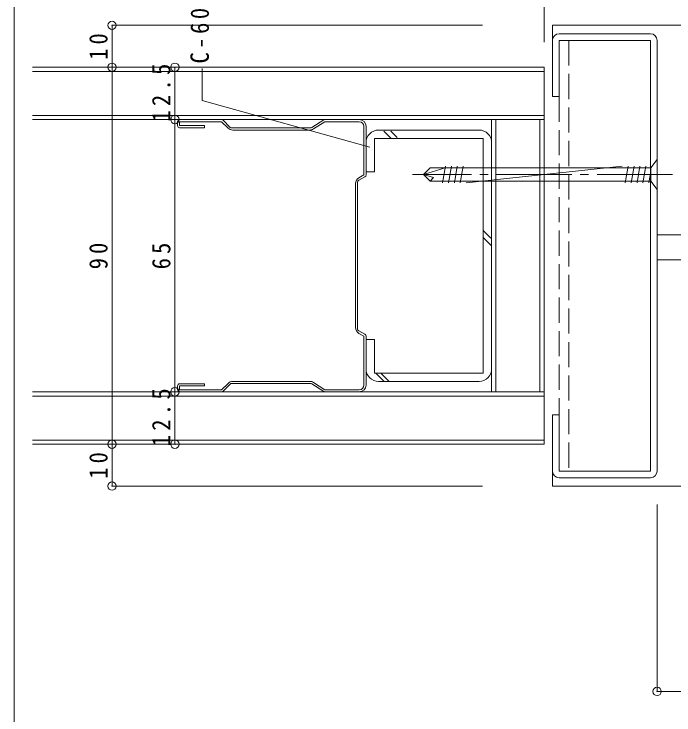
# Model space of a CAD drawing. Units: millimetres on the paper, enlarged 20 times, with parts at other scales. Extents: x -16960 to 7878, y 6325 to 11789.
# Drawn here: x -161 to 1415, y 7999 to 9672 of the extents above; entities that cross this region are included whole.
import ezdxf

# ---------------------------------------------------------------- set-up
doc = ezdxf.new("R2010")
doc.units = ezdxf.units.MM
doc.header["$LTSCALE"] = 20
doc.header["$PDMODE"] = 32
doc.header["$PDSIZE"] = 20
doc.linetypes.add('CHAIN2', pattern=[12, 9, -1, 1, -1])
doc.linetypes.add('DASHED3', pattern=[4, 3, -1])
for name, color, linetype, lineweight in [('2-1_20_図枠', 5, 'Continuous', 9), ('2-9_hojyosenn', 6, 'Continuous', 9), ('F-E', 5, 'Continuous', 9)]:
    doc.layers.add(name, color=color, linetype=linetype, lineweight=lineweight)
doc.styles.add('ＭＳ ゴシック', font='')
doc.styles.get('ＭＳ ゴシック').set_extended_font_data('MS Gothic')

msp = doc.modelspace()

# ---------------------------------------------------------------- linework, layer by layer
at = {"layer": '2-1_20_図枠', "color": 3}
for p, q in [((1104.84, 10606.86), (1104.84, 9605.27)), ((73.49, 9645.27), (73.49, 9545.27)), ((73.49, 9645.27), (957.69, 9645.27)), ((73.49, 9545.27), (73.49, 8645.27)), ((223.49, 9545.27), (223.49, 9420.27)), ((223.49, 9420.27), (223.49, 8770.27)), ((223.49, 8770.27), (223.49, 8645.27)), ((73.49, 8645.27), (73.49, 8545.27)), ((73.49, 8545.27), (957.69, 8545.27)), ((1374.84, 8055), (1374.84, 8501.27)), ((1604.84, 8055), (1374.84, 8055))]:
    msp.add_line(p, q, dxfattribs=at)
at = {"layer": '2-1_20_図枠', "color": 4, "lineweight": 5}
for p, q in [((1124.84, 9645.27), (6624.84, 9645.27)), ((1124.84, 9609.27), (1124.84, 9645.27)), ((1104.84, 9535.27), (-116.49, 9535.27)), ((1104.84, 9430.27), (-116.49, 9430.27)), ((229.84, 9405.91), (229.84, 9415.27)), ((234.84, 9420.27), (335.19, 9420.27)), ((234.84, 9405.91), (234.84, 9415.27)), ((234.84, 9415.27), (335.19, 9415.27)), ((234.84, 9405.91), (294.27, 9405.91)), ((294.27, 9405.91), (294.27, 9400.91)), ((350.5, 9399.96), (335.19, 9415.27)), ((355.8, 9401.73), (338.73, 9418.81)), ((578.78, 9419.48), (550.14, 9401.06)), ((554.33, 9397.81), (581.49, 9415.27)), ((663.84, 9420.27), (581.49, 9420.27)), ((663.84, 9415.27), (581.49, 9415.27)), ((989.84, 8770.27), (989.84, 9420.27)), ((1094.84, 9420.27), (1094.84, 8770.27)), ((234.84, 9400.91), (294.27, 9400.91)), ((547.44, 9400.27), (359.33, 9400.27)), ((545.68, 9395.27), (361.82, 9395.27)), ((674.84, 9404.27), (674.84, 9288.07)), ((679.84, 9404.27), (679.84, 9288.07)), ((663.07, 9281.53), (674.84, 9288.07)), ((659.84, 9271.07), (659.84, 9249.38)), ((662.41, 9275.44), (677.27, 9283.7)), ((654.84, 9267.54), (654.84, 9249.38)), ((654.84, 8923.79), (654.84, 9249.38)), ((659.84, 8920.26), (659.84, 9249.38)), ((662.41, 8915.89), (677.27, 8907.64)), ((663.07, 8909.81), (674.84, 8903.27)), ((674.84, 8786.27), (674.84, 8903.27)), ((679.84, 8786.27), (679.84, 8903.27)), ((234.84, 8789.63), (294.27, 8789.63)), ((294.27, 8784.63), (294.27, 8789.63)), ((350.5, 8790.58), (335.19, 8775.27)), ((355.8, 8788.81), (338.73, 8771.73)), ((547.44, 8790.27), (359.33, 8790.27)), ((545.68, 8795.27), (361.82, 8795.27)), ((578.78, 8771.06), (550.14, 8789.48)), ((554.33, 8792.73), (581.49, 8775.27)), ((229.84, 8784.63), (229.84, 8775.27)), ((234.84, 8784.63), (234.84, 8775.27)), ((234.84, 8784.63), (294.27, 8784.63)), ((234.84, 8775.27), (335.19, 8775.27)), ((234.84, 8770.27), (335.19, 8770.27)), ((663.84, 8775.27), (581.49, 8775.27)), ((663.84, 8770.27), (581.49, 8770.27)), ((1104.84, 8760.27), (-116.49, 8760.27)), ((1104.84, 8655.27), (-116.49, 8655.27))]:
    msp.add_line(p, q, dxfattribs=at)
at = {"layer": '2-1_20_図枠', "color": 7, "lineweight": 15}
for p, q in [((1358.84, 9625.27), (1140.84, 9625.27)), ((1124.84, 9475.27), (1124.84, 9609.27)), ((1140.84, 9609.27), (1358.84, 9609.27)), ((1140.84, 9475.27), (1140.84, 9609.27)), ((1358.84, 9609.27), (1358.84, 8581.27)), ((1374.84, 8581.27), (1374.84, 9609.27)), ((1140.84, 9475.27), (1124.84, 9475.27)), ((1140.84, 8581.27), (1140.84, 8715.27)), ((1358.84, 8581.27), (1140.84, 8581.27)), ((1140.84, 8565.27), (1358.84, 8565.27))]:
    msp.add_line(p, q, dxfattribs=at)
at = {"layer": '2-1_20_図枠', "linetype": 'DASHED3'}
for p, q in [((1163.84, 9609.27), (1163.84, 8581.27)), ((1140.84, 9475.27), (1140.84, 8715.27))]:
    msp.add_line(p, q, dxfattribs=at)
at = {"layer": '2-1_20_図枠', "color": 2, "lineweight": 15}
for p, q in [((1104.84, 9545.27), (-116.49, 9545.27)), ((1104.84, 9545.27), (1104.84, 8645.27)), ((1104.84, 9420.27), (-116.49, 9420.27)), ((979.84, 8770.27), (979.84, 9420.27)), ((679.84, 8825.27), (679.84, 8825.27)), ((1104.84, 8770.27), (-116.49, 8770.27)), ((1104.84, 8645.27), (-116.49, 8645.27))]:
    msp.add_line(p, q, dxfattribs=at)
at = {"layer": '2-1_20_図枠', "color": 134}
for p, q in [((288.56, 9465.63), (288.56, 9542.52)), ((688.7, 9354.8), (288.56, 9465.63))]:
    msp.add_line(p, q, dxfattribs=at)
at = {"layer": '2-1_20_図枠'}
for p, q in [((949.84, 9395.27), (709.84, 9395.27)), ((739.02, 9375.86), (722.2, 9392.67)), ((754.31, 9377.39), (739.02, 9392.67)), ((699.84, 9375.27), (959.84, 9375.27)), ((699.84, 9295.27), (699.84, 9375.27)), ((959.84, 8925.27), (959.84, 9375.27)), ((679.84, 9365.27), (679.84, 9295.27)), ((979.84, 9365.27), (979.84, 8925.27)), ((679.84, 9295.27), (699.84, 9295.27)), ((977.51, 9136.82), (959.17, 9155.17)), ((979.04, 9120.01), (960.69, 9138.35)), ((6374.84, 9145.27), (1374.84, 9145.27)), ((6374.84, 9085.27), (1374.84, 9085.27)), ((959.84, 8925.27), (959.84, 8815.27)), ((979.84, 8825.27), (979.84, 8925.27)), ((699.84, 8895.27), (679.84, 8895.27)), ((679.84, 8825.27), (679.84, 8895.27)), ((699.84, 8825.27), (699.84, 8895.27)), ((699.84, 8825.27), (699.84, 8815.27)), ((699.84, 8815.27), (959.84, 8815.27)), ((722.2, 8795.91), (703.86, 8814.25)), ((734.43, 8795.91), (715.32, 8815.02)), ((709.84, 8795.27), (729.76, 8795.27)), ((949.84, 8795.27), (729.76, 8795.27))]:
    msp.add_line(p, q, dxfattribs=at)
at = {"layer": '2-1_20_図枠', "color": 7, "lineweight": 15}
msp.add_lwpolyline([(1124.84, 8581.27), (1124.84, 8715.27), (1140.84, 8715.27)], dxfattribs=at)
at = {"layer": '2-1_20_図枠', "color": 4, "lineweight": 5}
msp.add_lwpolyline([(6624.84, 8545.27), (1124.84, 8545.27), (1124.84, 8581.27)], dxfattribs=at)
at = {"layer": '2-1_20_図枠', "color": 7, "lineweight": 15}
for centre, start, end in [((1140.84, 9609.27), 90, 180), ((1358.84, 9609.27), 0, 90), ((1140.84, 8581.27), 180, 270), ((1358.84, 8581.27), 270, 0)]:
    msp.add_arc(centre, 16, start, end, dxfattribs=at)
at = {"layer": '2-1_20_図枠', "color": 4, "lineweight": 5}
for centre, radius, start, end in [((234.84, 9415.27), 5, 90, 180), ((234.84, 9405.91), 5, 180, 270), ((335.19, 9415.27), 5, 45.00284, 90), ((581.49, 9415.27), 5, 90, 122.73137), ((663.84, 9404.27), 16, 0, 90), ((663.84, 9404.27), 11, 0, 90), ((361.82, 9411.27), 16, 224.99823, 270), ((359.33, 9405.27), 5, 225.00284, 270), ((545.68, 9411.27), 16, 270, 302.73523), ((547.44, 9405.27), 5, 270, 302.7357), ((674.84, 9288.07), 5, 299.05499, 0), ((670.84, 9267.54), 16, 119.05521, 180), ((664.84, 9271.07), 5, 119.05888, 180), ((670.84, 8923.79), 16, 180, 240.94479), ((664.84, 8920.26), 5, 180, 240.94112), ((674.84, 8903.27), 5, 359.99998, 60.94499), ((234.84, 8784.63), 5, 90, 180), ((361.82, 8779.27), 16, 90, 135.00177), ((359.33, 8785.27), 5, 89.99998, 134.99715), ((545.68, 8779.27), 16, 57.26477, 90), ((547.44, 8785.27), 5, 57.2643, 90), ((663.84, 8786.27), 16, 270, 0), ((663.84, 8786.27), 11, 270, 0), ((234.84, 8775.27), 5, 180, 270), ((335.19, 8775.27), 5, 270, 314.99716), ((581.49, 8775.27), 5, 237.26863, 270)]:
    msp.add_arc(centre, radius, start, end, dxfattribs=at)
at = {"layer": '2-1_20_図枠'}
for centre, start, end in [((709.84, 9365.27), 90, 180), ((949.84, 9365.27), 0, 90), ((709.84, 8825.27), 180, 270), ((949.84, 8825.27), 270, 0.00032)]:
    msp.add_arc(centre, 30, start, end, dxfattribs=at)
for p in [(73.49, 9645.27), (73.49, 9545.27), (223.49, 9545.27), (223.49, 9420.27), (223.49, 8770.27), (73.49, 8645.27), (223.49, 8645.27), (73.49, 8545.27), (1374.84, 8055)]:
    msp.add_point(p, dxfattribs=at)
at = {"layer": '2-9_hojyosenn'}
for p, q in [((1374.84, 9325.27), (1359.84, 9305.27)), ((1374.84, 9325.27), (1374.84, 9253.27)), ((1374.84, 9321.27), (1374.84, 9257.27)), ((868.86, 9305.27), (816.91, 9289.27)), ((1359.84, 9305.27), (832.91, 9305.27)), ((869.56, 9309.27), (862.51, 9269.27)), ((883.67, 9309.27), (876.62, 9269.27)), ((897.78, 9309.27), (890.73, 9269.27)), ((911.89, 9309.27), (904.84, 9269.27)), ((1291.56, 9309.27), (918.95, 9269.27)), ((1305.67, 9309.27), (1298.62, 9269.27)), ((1319.78, 9309.27), (1312.73, 9269.27)), ((1333.89, 9309.27), (1326.84, 9269.27)), ((1348, 9309.27), (1340.95, 9269.27)), ((1359.84, 9305.27), (1359.84, 9273.27)), ((832.91, 9273.27), (816.91, 9289.27)), ((1359.84, 9296.37), (1355.06, 9269.27)), ((1359.84, 9273.27), (832.91, 9273.27)), ((1359.84, 9273.27), (1374.84, 9253.27))]:
    msp.add_line(p, q, dxfattribs=at)
at = {"layer": '2-9_hojyosenn', "linetype": 'CHAIN2'}
msp.add_line((1411.38, 9289.27), (791.04, 9289.27), dxfattribs=at)
at = {"layer": '2-9_hojyosenn'}
msp.add_lwpolyline([(832.91, 9305.27), (816.91, 9289.27), (840.78, 9282.34), (832.91, 9273.27)], dxfattribs=at)
at = {"layer": 'F-E'}
msp.add_line((-160.51, 6325.46), (-160.51, 11788.71), dxfattribs=at)

# ---------------------------------------------------------------- texts
at = {"layer": '2-1_20_図枠', "color": 7, "char_height": 43.99, "attachment_point": 7, "rotation": 90, "style": 'ＭＳ ゴシック'}
for s, insert in [('\\T1.31;\\W0.9;C-60X30X10X2.3\\~(別途工事)', (316.43, 9554.17)), ('\\T1.36;\\W0.9;10', (63.49, 9562.77)), ('\\T1.38;\\W0.9;12.5', (213.49, 9415.27)), ('\\T1.36;\\W0.9;90', (63.49, 9062.77)), ('\\T1.36;\\W0.9;65', (213.49, 9062.77)), ('\\T1.38;\\W0.9;12.5', (213.49, 8640.27)), ('\\T1.36;\\W0.9;10', (63.49, 8562.77))]:
    msp.add_mtext(s, dxfattribs=dict(at, insert=insert))

doc.saveas('drawing.dxf')
